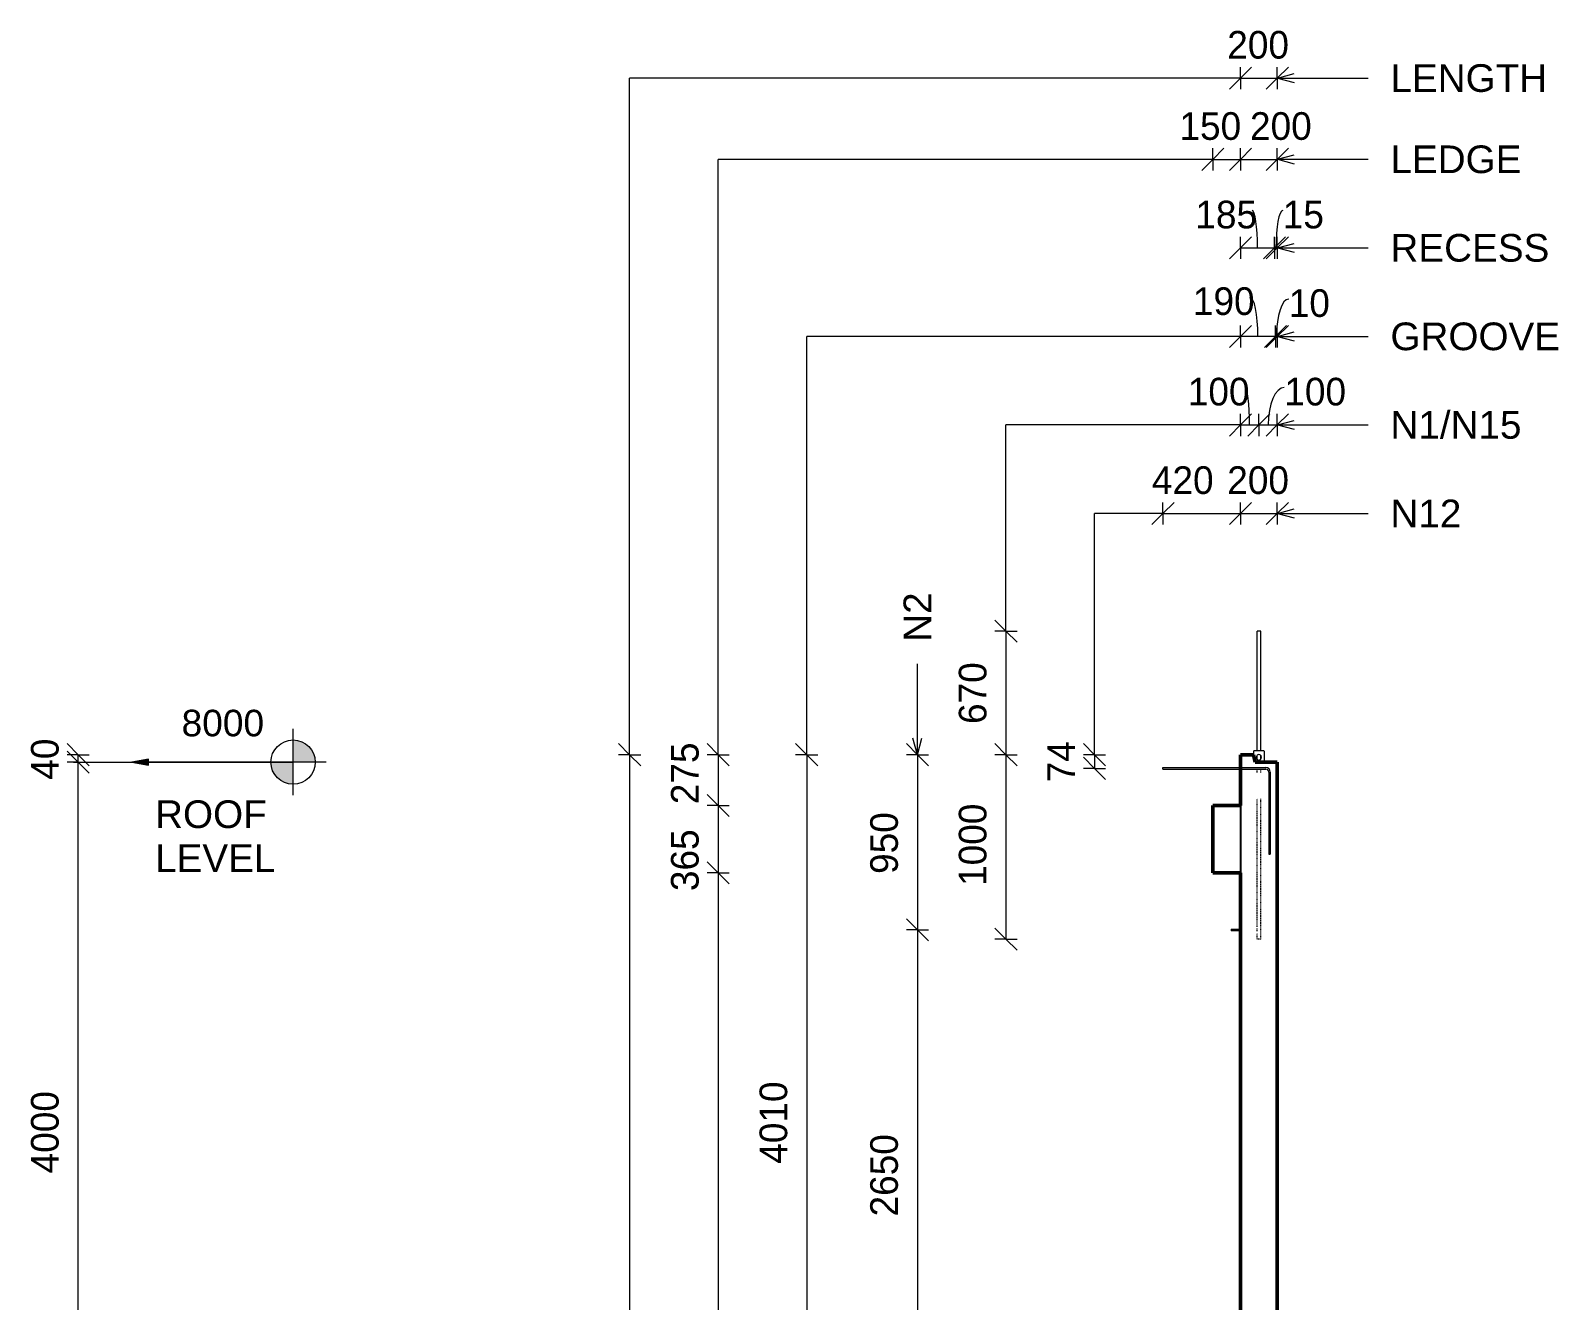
# Model space of a CAD drawing. Header units: millimetres. Extents: x -13510 to 6621, y -2503 to 13671.
# Drawn here: x -2213 to 6069, y 4741 to 11626 of the extents above; entities that cross this region are included whole.
import ezdxf

# ---------------------------------------------------------------- set-up
doc = ezdxf.new("R2010")
doc.units = ezdxf.units.MM
doc.linetypes.add('Dash', pattern=[6.36, 3.18, -3.18])
for name, color, linetype, lineweight in [('A-ANNO-DIMS', 211, 'Continuous', 9), ('A-ANNO-DIMS-60', 211, 'Continuous', 9), ('A-DETL-THIN', 151, 'Continuous', 18), ('A-GENM', 13, 'Continuous', 18), ('A-WALL', 113, 'Continuous', 25), ('G-ANNO-DIMS', 111, 'Continuous', 9), ('G-ANNO-TEXT', 231, 'Continuous', 9), ('S-BEAM', 12, 'Continuous', 18), ('S-RBAR', 171, 'Continuous', 18)]:
    doc.layers.add(name, color=color, linetype=linetype, lineweight=lineweight)
doc.styles.add('Arial_1', font='arial.ttf', dxfattribs={"height": 150})
doc.styles.add('Arial_2', font='arial.ttf', dxfattribs={"height": 144})
doc.styles.add('Nirmala UI Semilight', font='NirmalaS.ttf', dxfattribs={"height": 150})
doc.dimstyles.new('Arrow_Filled_-_2_5_NI_UI', dxfattribs={"dimscale": 304.8, "dimtxt": 157.104592, "dimasz": 0.393701, "dimexe": 0.19685, "dimexo": 0.0625, "dimgap": 0.19685, "dimtad": 1, "dimdec": 4, "dimzin": 0, "dimdsep": 46, "dimtxsty": 'Nirmala UI Semilight', "dimblk1": 'OBLIQUE', "dimblk2": 'OBLIQUE', "dimsah": 1, "dimcen": 0.09, "dimazin": 0, "dimtfac": 1, "dimtdec": 4, "dimtix": 1, "dimtmove": 0, "dimatfit": 3, "dimfxl": 0.19685, "dimfxlon": 1, "dimtvp": 1, "dimtolj": 1, "dimtzin": 0, "dimarcsym": 2})
doc.dimstyles.new('Arrow_Filled_-_2_5_NI_UI_1', dxfattribs={"dimscale": 304.8, "dimtxt": 157.104592, "dimasz": 0.393701, "dimexe": 0.19685, "dimexo": 0.0625, "dimgap": 0.19685, "dimtad": 1, "dimdec": 4, "dimzin": 0, "dimdsep": 46, "dimtxsty": 'Nirmala UI Semilight', "dimblk1": 'OBLIQUE', "dimblk2": 'OBLIQUE', "dimsah": 1, "dimcen": 0.09, "dimazin": 0, "dimtfac": 1, "dimtdec": 4, "dimtix": 1, "dimtmove": 2, "dimatfit": 3, "dimfxl": 0.19685, "dimfxlon": 1, "dimtvp": 1, "dimtolj": 1, "dimtzin": 0, "dimarcsym": 2})
doc.dimstyles.new('Arrow_Filled_-_2_5_NI_UI_2', dxfattribs={"dimscale": 304.8, "dimtxt": 157.104592, "dimasz": 0.393701, "dimexe": 0.19685, "dimexo": 0.0625, "dimgap": 0.19685, "dimtad": 1, "dimdec": 4, "dimzin": 0, "dimdsep": 46, "dimtxsty": 'Nirmala UI Semilight', "dimblk1": 'OBLIQUE', "dimblk2": 'OBLIQUE', "dimsah": 1, "dimcen": 0.09, "dimazin": 0, "dimtfac": 1, "dimtdec": 4, "dimtix": 1, "dimtmove": 1, "dimatfit": 3, "dimfxl": 0.19685, "dimfxlon": 1, "dimtvp": 1, "dimtolj": 1, "dimtzin": 0, "dimarcsym": 2})

# ---------------------------------------------------------------- blocks, each defined once
blk = doc.blocks.new('RR spread anchor face based - RR-SA-2_5-150-1726819-Elevation Right')
at = {"layer": 'A-GENM'}
for p, q in [((17885.4, 6755), (17890.4, 6755)), ((17885.4, 6755), (17885.4, 6745)), ((17890.4, 6745), (17885.4, 6745)), ((17890.4, 6755), (17935.4, 6755)), ((17890.4, 6755), (17890.4, 6745)), ((17935.4, 6745), (17890.4, 6745))]:
    blk.add_line(p, q, dxfattribs=at)
blk = doc.blocks.new('RR spread anchor face based - RR-SA-7_5-260-1726841-Elevation Right')
at = {"layer": 'A-GENM'}
for p, q in [((18008.1, 7721.6), (18005.6, 7716.6)), ((18005.6, 7716.6), (18005.6, 7700)), ((18063.1, 7721.6), (18008.1, 7721.6)), ((18065.6, 7716.6), (18063.1, 7721.6)), ((18065.6, 7660), (18065.6, 7716.6)), ((18022.6, 7684.1), (18022.6, 7688.1)), ((18048.6, 7688.1), (18048.6, 7684.1))]:
    blk.add_line(p, q, dxfattribs=at)
for centre, start, end in [((18035.6, 7688.1), 0, 180), ((18035.6, 7684.1), 180, 0)]:
    blk.add_arc(centre, 13, start, end, dxfattribs=at)
blk = doc.blocks.new('Spot Elevations - M_Spot Elevation - Target Filled-10609-Elevation Front')
at = {"layer": 'G-ANNO-DIMS'}
h = blk.add_hatch(color=256, dxfattribs=at)
edge = h.paths.add_edge_path()
edge.add_line((-790.2, 7660), (-670.2, 7660))
edge.add_arc((-790.2, 7660), 120, 0, 90)
edge.add_line((-790.2, 7780), (-790.2, 7660))
h = blk.add_hatch(color=256, dxfattribs=at)
edge = h.paths.add_edge_path()
edge.add_line((-790.2, 7660), (-910.2, 7660))
edge.add_arc((-790.2, 7660), 120, 180, 270)
edge.add_line((-790.2, 7540), (-790.2, 7660))
for p, q in [((-790.2, 7480), (-790.2, 7840)), ((-610.2, 7660), (-1630.2, 7660))]:
    blk.add_line(p, q, dxfattribs=at)
blk.add_circle((-790.2, 7660), 120, dxfattribs=at)
blk = doc.blocks.new('DIMBLOCK81-Elevation Front')
at = {"layer": 'A-ANNO-DIMS-60'}
for p, q in [((-1955.1, 7660), (-2015.1, 7720)), ((-1955.1, 7660), (-2015.1, 7660)), ((-1955.1, 3660), (-1955.1, 7660)), ((-1955.1, 7660), (-1895.1, 7600)), ((-1955.1, 7660), (-1895.1, 7660)), ((-1955.1, 3660), (-2015.1, 3720)), ((-1955.1, 3660), (-2015.1, 3660)), ((-1955.1, 3660), (-1895.1, 3600)), ((-1955.1, 3660), (-1895.1, 3660))]:
    blk.add_line(p, q, dxfattribs=at)
at = {"layer": 'A-ANNO-DIMS-60', "color": 0, "insert": (-2210.8, 5430.1), "char_height": 150, "width": 551.866, "attachment_point": 1, "rotation": 90, "line_spacing_factor": 1.142579, "style": 'Nirmala UI Semilight'}
blk.add_mtext('4000', dxfattribs=at)
blk = doc.blocks.new('_Oblique')
at = {"color": 0, "linetype": 'ByBlock', "lineweight": -2}
blk.add_line((-0.5, -0.5), (0.5, 0.5), dxfattribs=at)
blk = doc.blocks.new('DIMBLOCK82-Elevation Front')
at = {"layer": 'A-ANNO-DIMS-60'}
for p, q in [((-1955.1, 7700), (-2015.1, 7760)), ((-1955.1, 7660), (-2015.1, 7720)), ((-1955.1, 7700), (-2015.1, 7700)), ((-1955.1, 7660), (-2015.1, 7660)), ((-1955.1, 7660), (-1955.1, 7700)), ((-1955.1, 7700), (-1895.1, 7640)), ((-1955.1, 7700), (-1895.1, 7700)), ((-1955.1, 7660), (-1895.1, 7600)), ((-1955.1, 7660), (-1895.1, 7660))]:
    blk.add_line(p, q, dxfattribs=at)
at = {"layer": 'A-ANNO-DIMS-60', "color": 0, "insert": (-2210.8, 7564.3), "char_height": 150, "width": 277.647, "attachment_point": 1, "rotation": 90, "line_spacing_factor": 1.142579, "style": 'Nirmala UI Semilight'}
blk.add_mtext('40', dxfattribs=at)
blk = doc.blocks.new('DIMBLOCK109-Elevation Right')
at = {"layer": 'A-ANNO-DIMS-60'}
for p, q in [((1034.2, 7700), (974.2, 7760)), ((1034.2, 7700), (974.2, 7700)), ((1034.2, 7700), (1034.2, -1395)), ((1034.2, 7700), (1094.2, 7640)), ((1034.2, 7700), (1094.2, 7700)), ((1034.2, -1395), (974.2, -1335)), ((1034.2, -1395), (974.2, -1395)), ((1034.2, -1395), (1094.2, -1455)), ((1034.2, -1395), (1094.2, -1395))]:
    blk.add_line(p, q, dxfattribs=at)
at = {"layer": 'A-ANNO-DIMS-60', "color": 0, "insert": (778.4, 2924), "char_height": 150, "width": 548.438, "attachment_point": 1, "rotation": 90, "line_spacing_factor": 1.142579, "style": 'Nirmala UI Semilight'}
blk.add_mtext('9095', dxfattribs=at)
blk = doc.blocks.new('DIMBLOCK113-Elevation Right')
at = {"layer": 'A-ANNO-DIMS-60'}
for p, q in [((2594.2, 7700), (2534.2, 7760)), ((2594.2, 7700), (2534.2, 7700)), ((2594.2, 7700), (2594.2, 6750)), ((2594.2, 7700), (2654.2, 7640)), ((2594.2, 7700), (2654.2, 7700)), ((2594.2, 6750), (2534.2, 6810)), ((2594.2, 6750), (2534.2, 6750)), ((2594.2, 6750), (2654.2, 6690)), ((2594.2, 6750), (2654.2, 6750))]:
    blk.add_line(p, q, dxfattribs=at)
at = {"layer": 'A-ANNO-DIMS-60', "color": 0, "insert": (2338.4, 7053.6), "char_height": 150, "width": 411.328, "attachment_point": 1, "rotation": 90, "line_spacing_factor": 1.142579, "style": 'Nirmala UI Semilight'}
blk.add_mtext('950', dxfattribs=at)
blk = doc.blocks.new('DIMBLOCK114-Elevation Right')
at = {"layer": 'A-ANNO-DIMS-60'}
for p, q in [((2594.2, 6750), (2534.2, 6810)), ((2594.2, 6750), (2534.2, 6750)), ((2594.2, 6750), (2594.2, 4100)), ((2594.2, 6750), (2654.2, 6690)), ((2594.2, 6750), (2654.2, 6750)), ((2594.2, 4100), (2534.2, 4160)), ((2594.2, 4100), (2534.2, 4100)), ((2594.2, 4100), (2654.2, 4040)), ((2594.2, 4100), (2654.2, 4100))]:
    blk.add_line(p, q, dxfattribs=at)
at = {"layer": 'A-ANNO-DIMS-60', "color": 0, "insert": (2338.4, 5196.5), "char_height": 150, "width": 548.438, "attachment_point": 1, "rotation": 90, "line_spacing_factor": 1.142579, "style": 'Nirmala UI Semilight'}
blk.add_mtext('2650', dxfattribs=at)
blk = doc.blocks.new('DIMBLOCK118-Elevation Right')
at = {"layer": 'A-ANNO-DIMS-60'}
for p, q in [((4345.1, 11368.4), (4285.1, 11308.4)), ((4345.1, 11368.4), (4405.1, 11428.4)), ((4345.1, 11368.4), (4345.1, 11428.4)), ((4345.1, 11368.4), (4545.1, 11368.4)), ((4345.1, 11368.4), (4345.1, 11308.4)), ((4545.1, 11368.4), (4485.1, 11308.4)), ((4545.1, 11368.4), (4605.1, 11428.4)), ((4545.1, 11368.4), (4545.1, 11428.4)), ((4545.1, 11368.4), (4545.1, 11308.4))]:
    blk.add_line(p, q, dxfattribs=at)
at = {"layer": 'A-ANNO-DIMS-60', "color": 0, "insert": (4273.7, 11624.1), "char_height": 150, "width": 411.328, "attachment_point": 1, "line_spacing_factor": 1.142579, "style": 'Nirmala UI Semilight'}
blk.add_mtext('200', dxfattribs=at)
blk = doc.blocks.new('DIMBLOCK119-Elevation Right')
at = {"layer": 'A-ANNO-DIMS-60'}
for p, q in [((4195.1, 10928), (4255.1, 10988)), ((4195.1, 10928), (4195.1, 10988)), ((4345.1, 10928), (4405.1, 10988)), ((4345.1, 10928), (4345.1, 10988)), ((4195.1, 10928), (4135.1, 10868)), ((4195.1, 10928), (4345.1, 10928)), ((4195.1, 10928), (4195.1, 10868)), ((4345.1, 10928), (4285.1, 10868)), ((4345.1, 10928), (4345.1, 10868))]:
    blk.add_line(p, q, dxfattribs=at)
at = {"layer": 'A-ANNO-DIMS-60', "color": 0, "insert": (4014.4, 11183.7), "char_height": 150, "width": 370.196, "attachment_point": 1, "line_spacing_factor": 1.142579, "style": 'Nirmala UI Semilight'}
blk.add_mtext('150', dxfattribs=at)
blk = doc.blocks.new('DIMBLOCK120-Elevation Right')
at = {"layer": 'A-ANNO-DIMS-60'}
for p, q in [((4345.1, 10928), (4405.1, 10988)), ((4345.1, 10928), (4345.1, 10988)), ((4545.1, 10928), (4605.1, 10988)), ((4545.1, 10928), (4545.1, 10988)), ((4345.1, 10928), (4285.1, 10868)), ((4345.1, 10928), (4545.1, 10928)), ((4345.1, 10928), (4345.1, 10868)), ((4545.1, 10928), (4485.1, 10868)), ((4545.1, 10928), (4545.1, 10868))]:
    blk.add_line(p, q, dxfattribs=at)
at = {"layer": 'A-ANNO-DIMS-60', "color": 0, "insert": (4397, 11183.7), "char_height": 150, "width": 411.328, "attachment_point": 1, "line_spacing_factor": 1.142579, "style": 'Nirmala UI Semilight'}
blk.add_mtext('200', dxfattribs=at)
blk = doc.blocks.new('DIMBLOCK121-Elevation Right')
at = {"layer": 'A-ANNO-DIMS-60'}
for p, q in [((4345.1, 9488), (4405.1, 9548)), ((4345.1, 9488), (4345.1, 9548)), ((4445.1, 9488), (4505.1, 9548)), ((4445.1, 9488), (4445.1, 9548)), ((4345.1, 9488), (4285.1, 9428)), ((4345.1, 9488), (4445.1, 9488)), ((4345.1, 9488), (4345.1, 9428)), ((4445.1, 9488), (4385.1, 9428)), ((4445.1, 9488), (4445.1, 9428))]:
    blk.add_line(p, q, dxfattribs=at)
blk.add_ellipse((4368.2, 9488), major_axis=(0, 202.8), ratio=0.132325, start_param=4.712389, end_param=6.283185, dxfattribs=at)
at = {"layer": 'A-ANNO-DIMS-60', "color": 0, "insert": (4059.8, 9743.7), "char_height": 150, "width": 370.196, "attachment_point": 1, "line_spacing_factor": 1.142579, "style": 'Nirmala UI Semilight'}
blk.add_mtext('100', dxfattribs=at)
blk = doc.blocks.new('DIMBLOCK122-Elevation Right')
at = {"layer": 'A-ANNO-DIMS-60'}
for p, q in [((4445.1, 9488), (4505.1, 9548)), ((4445.1, 9488), (4445.1, 9548)), ((4545.1, 9488), (4605.1, 9548)), ((4545.1, 9488), (4545.1, 9548)), ((4445.1, 9488), (4385.1, 9428)), ((4445.1, 9488), (4545.1, 9488)), ((4445.1, 9488), (4445.1, 9428)), ((4545.1, 9488), (4485.1, 9428)), ((4545.1, 9488), (4545.1, 9428))]:
    blk.add_line(p, q, dxfattribs=at)
blk.add_ellipse((4583.1, 9488), major_axis=(0, 202.8), ratio=0.433858, start_param=0, end_param=1.570796, dxfattribs=at)
at = {"layer": 'A-ANNO-DIMS-60', "color": 0, "insert": (4583.1, 9743.7), "char_height": 150, "width": 370.196, "attachment_point": 1, "line_spacing_factor": 1.142579, "style": 'Nirmala UI Semilight'}
blk.add_mtext('100', dxfattribs=at)
blk = doc.blocks.new('DIMBLOCK123-Elevation Right')
at = {"layer": 'A-ANNO-DIMS-60'}
for p, q in [((1994.2, 7700), (1934.2, 7760)), ((1994.2, 7700), (1934.2, 7700)), ((1994.2, 7700), (1994.2, 3690)), ((1994.2, 7700), (2054.2, 7640)), ((1994.2, 7700), (2054.2, 7700)), ((1994.2, 3690), (1934.2, 3750)), ((1994.2, 3690), (1934.2, 3690)), ((1994.2, 3690), (2054.2, 3630)), ((1994.2, 3690), (2054.2, 3690))]:
    blk.add_line(p, q, dxfattribs=at)
at = {"layer": 'A-ANNO-DIMS-60', "color": 0, "insert": (1738.4, 5482.2), "char_height": 150, "width": 510.733, "attachment_point": 1, "rotation": 90, "line_spacing_factor": 1.142579, "style": 'Nirmala UI Semilight'}
blk.add_mtext('4010', dxfattribs=at)
blk = doc.blocks.new('DIMBLOCK128-Elevation Right')
at = {"layer": 'A-ANNO-DIMS-60'}
for p, q in [((3554.2, 7700), (3494.2, 7760)), ((3554.2, 7700), (3494.2, 7700)), ((3554.2, 7626), (3494.2, 7686)), ((3554.2, 7626), (3494.2, 7626)), ((3554.2, 7700), (3554.2, 7626)), ((3554.2, 7700), (3614.2, 7640)), ((3554.2, 7700), (3614.2, 7700)), ((3554.2, 7626), (3614.2, 7566)), ((3554.2, 7626), (3614.2, 7626))]:
    blk.add_line(p, q, dxfattribs=at)
at = {"layer": 'A-ANNO-DIMS-60', "color": 0, "insert": (3298.4, 7550.2), "char_height": 150, "width": 270.791, "attachment_point": 1, "rotation": 90, "line_spacing_factor": 1.142579, "style": 'Nirmala UI Semilight'}
blk.add_mtext('74', dxfattribs=at)
blk = doc.blocks.new('DIMBLOCK129-Elevation Right')
at = {"layer": 'A-ANNO-DIMS-60'}
for p, q in [((4535.1, 9968), (4595.1, 10028)), ((4535.1, 9968), (4535.1, 10028)), ((4545.1, 9968), (4605.1, 10028)), ((4545.1, 9968), (4545.1, 10028)), ((4535.1, 9968), (4475.1, 9908)), ((4545.1, 9968), (4485.1, 9908)), ((4545.1, 9968), (4535.1, 9968)), ((4535.1, 9968), (4535.1, 9908)), ((4545.1, 9968), (4545.1, 9908))]:
    blk.add_line(p, q, dxfattribs=at)
blk.add_ellipse((4607, 9968), major_axis=(0, 202.8), ratio=0.330016, start_param=0, end_param=1.570796, dxfattribs=at)
at = {"layer": 'A-ANNO-DIMS-60', "color": 0, "insert": (4607, 10223.7), "char_height": 150, "width": 233.086, "attachment_point": 1, "line_spacing_factor": 1.142579, "style": 'Nirmala UI Semilight'}
blk.add_mtext('10', dxfattribs=at)
blk = doc.blocks.new('DIMBLOCK130-Elevation Right')
at = {"layer": 'A-ANNO-DIMS-60'}
for p, q in [((4345.1, 9968), (4405.1, 10028)), ((4345.1, 9968), (4345.1, 10028)), ((4535.1, 9968), (4595.1, 10028)), ((4535.1, 9968), (4535.1, 10028)), ((4345.1, 9968), (4285.1, 9908)), ((4535.1, 9968), (4345.1, 9968)), ((4345.1, 9968), (4345.1, 9908)), ((4535.1, 9968), (4475.1, 9908)), ((4535.1, 9968), (4535.1, 9908))]:
    blk.add_line(p, q, dxfattribs=at)
blk.add_ellipse((4396, 9968), major_axis=(0, 213.2), ratio=0.206713, start_param=4.712389, end_param=6.283185, dxfattribs=at)
at = {"layer": 'A-ANNO-DIMS-60', "color": 0, "insert": (4087.5, 10234.2), "char_height": 150, "width": 370.196, "attachment_point": 1, "line_spacing_factor": 1.142579, "style": 'Nirmala UI Semilight'}
blk.add_mtext('190', dxfattribs=at)
blk = doc.blocks.new('DIMBLOCK131-Elevation Right')
at = {"layer": 'A-ANNO-DIMS-60'}
for p, q in [((3925.1, 9008), (3985.1, 9068)), ((3925.1, 9008), (3925.1, 9068)), ((4345.1, 9008), (4405.1, 9068)), ((4345.1, 9008), (4345.1, 9068)), ((3925.1, 9008), (3865.1, 8948)), ((3925.1, 9008), (4345.1, 9008)), ((3925.1, 9008), (3925.1, 8948)), ((4345.1, 9008), (4285.1, 8948)), ((4345.1, 9008), (4345.1, 8948))]:
    blk.add_line(p, q, dxfattribs=at)
at = {"layer": 'A-ANNO-DIMS-60', "color": 0, "insert": (3865.1, 9263.7), "char_height": 150, "width": 414.756, "attachment_point": 1, "line_spacing_factor": 1.142579, "style": 'Nirmala UI Semilight'}
blk.add_mtext('420', dxfattribs=at)
blk = doc.blocks.new('DIMBLOCK132-Elevation Right')
at = {"layer": 'A-ANNO-DIMS-60'}
for p, q in [((4345.1, 9008), (4405.1, 9068)), ((4345.1, 9008), (4345.1, 9068)), ((4545.1, 9008), (4605.1, 9068)), ((4545.1, 9008), (4545.1, 9068)), ((4345.1, 9008), (4285.1, 8948)), ((4345.1, 9008), (4545.1, 9008)), ((4345.1, 9008), (4345.1, 8948)), ((4545.1, 9008), (4485.1, 8948)), ((4545.1, 9008), (4545.1, 8948))]:
    blk.add_line(p, q, dxfattribs=at)
at = {"layer": 'A-ANNO-DIMS-60', "color": 0, "insert": (4273.7, 9263.7), "char_height": 150, "width": 411.328, "attachment_point": 1, "line_spacing_factor": 1.142579, "style": 'Nirmala UI Semilight'}
blk.add_mtext('200', dxfattribs=at)
blk = doc.blocks.new('DIMBLOCK135-Elevation Right')
at = {"layer": 'A-ANNO-DIMS-60'}
for p, q in [((3074.2, 8370), (3014.2, 8430)), ((3074.2, 8370), (3014.2, 8370)), ((3074.2, 8370), (3074.2, 7700)), ((3074.2, 8370), (3134.2, 8310)), ((3074.2, 8370), (3134.2, 8370)), ((3074.2, 7700), (3014.2, 7760)), ((3074.2, 7700), (3014.2, 7700)), ((3074.2, 7700), (3134.2, 7640)), ((3074.2, 7700), (3134.2, 7700))]:
    blk.add_line(p, q, dxfattribs=at)
at = {"layer": 'A-ANNO-DIMS-60', "color": 0, "insert": (2818.4, 7866.5), "char_height": 150, "width": 404.473, "attachment_point": 1, "rotation": 90, "line_spacing_factor": 1.142579, "style": 'Nirmala UI Semilight'}
blk.add_mtext('670', dxfattribs=at)
blk = doc.blocks.new('DIMBLOCK136-Elevation Right')
at = {"layer": 'A-ANNO-DIMS-60'}
for p, q in [((3074.2, 7700), (3014.2, 7760)), ((3074.2, 7700), (3014.2, 7700)), ((3074.2, 7700), (3074.2, 6700)), ((3074.2, 7700), (3134.2, 7640)), ((3074.2, 7700), (3134.2, 7700)), ((3074.2, 6700), (3014.2, 6760)), ((3074.2, 6700), (3014.2, 6700)), ((3074.2, 6700), (3134.2, 6640)), ((3074.2, 6700), (3134.2, 6700))]:
    blk.add_line(p, q, dxfattribs=at)
at = {"layer": 'A-ANNO-DIMS-60', "color": 0, "insert": (2818.4, 6988.6), "char_height": 150, "width": 507.305, "attachment_point": 1, "rotation": 90, "line_spacing_factor": 1.142579, "style": 'Nirmala UI Semilight'}
blk.add_mtext('1000', dxfattribs=at)
blk = doc.blocks.new('DIMBLOCK137-Elevation Right')
at = {"layer": 'A-ANNO-DIMS-60'}
for p, q in [((1514.2, 7700), (1454.2, 7760)), ((1514.2, 7700), (1454.2, 7700)), ((1514.2, 7700), (1514.2, 7425)), ((1514.2, 7700), (1574.2, 7640)), ((1514.2, 7700), (1574.2, 7700)), ((1514.2, 7425), (1454.2, 7485)), ((1514.2, 7425), (1454.2, 7425)), ((1514.2, 7425), (1574.2, 7365)), ((1514.2, 7425), (1574.2, 7425))]:
    blk.add_line(p, q, dxfattribs=at)
at = {"layer": 'A-ANNO-DIMS-60', "color": 0, "insert": (1258.4, 7431.6), "char_height": 150, "width": 404.473, "attachment_point": 1, "rotation": 90, "line_spacing_factor": 1.142579, "style": 'Nirmala UI Semilight'}
blk.add_mtext('275', dxfattribs=at)
blk = doc.blocks.new('DIMBLOCK138-Elevation Right')
at = {"layer": 'A-ANNO-DIMS-60'}
for p, q in [((1514.2, 7425), (1454.2, 7485)), ((1514.2, 7425), (1454.2, 7425)), ((1514.2, 7425), (1514.2, 7060)), ((1514.2, 7425), (1574.2, 7365)), ((1514.2, 7425), (1574.2, 7425)), ((1514.2, 7060), (1454.2, 7120)), ((1514.2, 7060), (1454.2, 7060)), ((1514.2, 7060), (1574.2, 7000)), ((1514.2, 7060), (1574.2, 7060))]:
    blk.add_line(p, q, dxfattribs=at)
at = {"layer": 'A-ANNO-DIMS-60', "color": 0, "insert": (1258.4, 6960.7), "char_height": 150, "width": 411.328, "attachment_point": 1, "rotation": 90, "line_spacing_factor": 1.142579, "style": 'Nirmala UI Semilight'}
blk.add_mtext('365', dxfattribs=at)
blk = doc.blocks.new('DIMBLOCK139-Elevation Right')
at = {"layer": 'A-ANNO-DIMS-60'}
for p, q in [((1514.2, 7060), (1454.2, 7120)), ((1514.2, 7060), (1454.2, 7060)), ((1514.2, 7060), (1514.2, -1395)), ((1514.2, 7060), (1574.2, 7000)), ((1514.2, 7060), (1574.2, 7060)), ((1514.2, -1395), (1454.2, -1335)), ((1514.2, -1395), (1454.2, -1395)), ((1514.2, -1395), (1574.2, -1455)), ((1514.2, -1395), (1574.2, -1395))]:
    blk.add_line(p, q, dxfattribs=at)
at = {"layer": 'A-ANNO-DIMS-60', "color": 0, "insert": (1258.4, 2602.6), "char_height": 150, "width": 551.866, "attachment_point": 1, "rotation": 90, "line_spacing_factor": 1.142579, "style": 'Nirmala UI Semilight'}
blk.add_mtext('8455', dxfattribs=at)
blk = doc.blocks.new('DIMBLOCK140-Elevation Right')
at = {"layer": 'A-ANNO-DIMS-60'}
for p, q in [((4345.1, 10448), (4285.1, 10388)), ((4345.1, 10448), (4405.1, 10508)), ((4345.1, 10448), (4345.1, 10508)), ((4345.1, 10448), (4530.1, 10448)), ((4345.1, 10448), (4345.1, 10388)), ((4530.1, 10448), (4470.1, 10388)), ((4530.1, 10448), (4590.1, 10508)), ((4530.1, 10448), (4530.1, 10508)), ((4530.1, 10448), (4530.1, 10388))]:
    blk.add_line(p, q, dxfattribs=at)
blk.add_ellipse((4409.2, 10448), major_axis=(0, 202.8), ratio=0.139877, start_param=4.712389, end_param=6.283185, dxfattribs=at)
at = {"layer": 'A-ANNO-DIMS-60', "color": 0, "insert": (4100.7, 10703.7), "char_height": 150, "width": 370.196, "attachment_point": 1, "line_spacing_factor": 1.142579, "style": 'Nirmala UI Semilight'}
blk.add_mtext('185', dxfattribs=at)
blk = doc.blocks.new('DIMBLOCK141-Elevation Right')
at = {"layer": 'A-ANNO-DIMS-60'}
for p, q in [((4530.1, 10448), (4470.1, 10388)), ((4545.1, 10448), (4485.1, 10388)), ((4530.1, 10448), (4590.1, 10508)), ((4530.1, 10448), (4530.1, 10508)), ((4530.1, 10448), (4545.1, 10448)), ((4530.1, 10448), (4530.1, 10388)), ((4545.1, 10448), (4605.1, 10508)), ((4545.1, 10448), (4545.1, 10508)), ((4545.1, 10448), (4545.1, 10388))]:
    blk.add_line(p, q, dxfattribs=at)
blk.add_ellipse((4574.4, 10448), major_axis=(0, 202.8), ratio=0.181668, start_param=0, end_param=1.570796, dxfattribs=at)
at = {"layer": 'A-ANNO-DIMS-60', "color": 0, "insert": (4574.4, 10703.7), "char_height": 150, "width": 233.086, "attachment_point": 1, "line_spacing_factor": 1.142579, "style": 'Nirmala UI Semilight'}
blk.add_mtext('15', dxfattribs=at)

msp = doc.modelspace()

# ---------------------------------------------------------------- hatches: boundary and pattern name
at = {"layer": 'G-ANNO-DIMS'}
msp.add_hatch(color=256, dxfattribs=at).paths.add_polyline_path([(-1664.42484, 7660), (-1574.42484, 7644.13057), (-1574.42484, 7675.86943)])

# ---------------------------------------------------------------- linework, layer by layer
at = {"layer": 'A-DETL-THIN'}
for p, q in [((1034.15121, 7700), (1034.15121, 11368.39869)), ((4345.08667, 11368.39869), (1034.15121, 11368.39869)), ((1514.15121, 7700), (1514.15121, 10928.02213)), ((4195.08667, 10928.02213), (1514.15121, 10928.02213)), ((1994.15121, 7700), (1994.15121, 9968.02213)), ((4345.08667, 9968.02213), (1994.15121, 9968.02213)), ((3074.15121, 8370), (3074.15121, 9488.02213)), ((4345.08667, 9488.02213), (3074.15121, 9488.02213)), ((3554.15121, 7700), (3554.15121, 9008.02213)), ((3925.08667, 9008.02213), (3554.15121, 9008.02213)), ((-1981.19617, 7660), (-1101.19617, 7660))]:
    msp.add_line(p, q, dxfattribs=at)
at = {"layer": 'A-WALL', "lineweight": 50}
for p, q in [((4415.20634, 7700), (4345.08667, 7700)), ((4345.08667, 7700), (4345.08667, 7425)), ((4425.20634, 7660), (4415.20634, 7700)), ((4545.08667, 7660), (4425.20634, 7660)), ((4545.08667, 3690), (4545.08667, 7660)), ((4345.08667, 7060), (4345.08667, -1395))]:
    msp.add_line(p, q, dxfattribs=at)
at = {"layer": 'A-WALL'}
msp.add_line((4345.08667, 7425), (4345.08667, 7060), dxfattribs=at)
at = {"layer": 'G-ANNO-DIMS'}
for p, q in [((-1574.42484, 7675.86943), (-1664.42484, 7660)), ((-1664.42484, 7660), (-1574.42484, 7644.13057)), ((-1664.42484, 7660), (-1336.60399, 7660)), ((-1574.42484, 7644.13057), (-1574.42484, 7675.86943)), ((-1336.60399, 7660), (-790.23591, 7660))]:
    msp.add_line(p, q, dxfattribs=at)
at = {"layer": 'G-ANNO-TEXT', "color": 7}
for p, q in [((4546.01097, 11368.71126), (4636.01097, 11392.82669)), ((4546.01097, 11368.71126), (4636.01097, 11344.59584)), ((4546.01097, 11368.71126), (5038.2142, 11368.71126)), ((4546.01097, 10928.33471), (4636.01097, 10952.45014)), ((4546.01097, 10928.33471), (4636.01097, 10904.21928)), ((4546.01097, 10928.33471), (5038.2142, 10928.33471)), ((4546.01097, 10448.33471), (4636.01097, 10472.45014)), ((4546.01097, 10448.33471), (4636.01097, 10424.21928)), ((4546.01097, 10448.33471), (5038.2142, 10448.33471)), ((4546.01097, 9968.33471), (4636.01097, 9992.45014)), ((4546.01097, 9968.33471), (4636.01097, 9944.21928)), ((4546.01097, 9968.33471), (5038.2142, 9968.33471)), ((4546.01097, 9488.33471), (4636.01097, 9512.45014)), ((4546.01097, 9488.33471), (4636.01097, 9464.21928)), ((4546.01097, 9488.33471), (5038.2142, 9488.33471)), ((4546.01097, 9008.33471), (4636.01097, 9032.45014)), ((4546.01097, 9008.33471), (4636.01097, 8984.21928)), ((4546.01097, 9008.33471), (5038.2142, 9008.33471)), ((2594.01731, 7700.05826), (2594.01731, 8192.26149)), ((2594.01731, 7700.05826), (2569.90189, 7790.05826)), ((2594.01731, 7700.05826), (2618.13274, 7790.05826))]:
    msp.add_line(p, q, dxfattribs=at)
at = {"layer": 'S-BEAM', "lineweight": 50}
for p, q in [((4195.08667, 7425), (4195.08667, 7060)), ((4345.08667, 7425), (4195.08667, 7425)), ((4195.08667, 7060), (4345.08667, 7060))]:
    msp.add_line(p, q, dxfattribs=at)
at = {"layer": 'S-BEAM'}
msp.add_line((4345.08667, 7060), (4345.08667, 7425), dxfattribs=at)
at = {"layer": 'S-RBAR'}
for p, q in [((4455.08667, 8370), (4435.08667, 8370)), ((4435.08667, 7721.55679), (4435.08667, 8370)), ((4455.08667, 7721.55679), (4455.08667, 8370)), ((3925.08667, 7630), (4483.08667, 7630)), ((3925.08667, 7622), (3925.08667, 7630)), ((3925.08667, 7622), (4483.08667, 7622)), ((4435.08667, 7676.17005), (4435.08667, 7695.94353)), ((4455.08667, 7675.82673), (4455.08667, 7696.28684)), ((4499.08667, 7606), (4499.08667, 7160)), ((4507.08667, 7606), (4507.08667, 7160)), ((4499.08667, 7160), (4507.08667, 7160))]:
    msp.add_line(p, q, dxfattribs=at)
at = {"layer": 'S-RBAR', "linetype": 'Dash'}
for p, q in [((4435.08667, 7603.38856), (4435.08667, 7622)), ((4455.08667, 7603.04524), (4455.08667, 7622)), ((4435.08667, 6767), (4435.08667, 7461.55679)), ((4455.08667, 6700), (4455.08667, 7461.55679)), ((4435.08667, 6743), (4435.08667, 6757)), ((4435.08667, 6700), (4435.08667, 6733)), ((4455.08667, 6700), (4435.08667, 6700))]:
    msp.add_line(p, q, dxfattribs=at)
at = {"layer": 'S-RBAR'}
for radius in [24, 16]:
    msp.add_arc((4483.08667, 7606), radius, 0, 90, dxfattribs=at)

# ---------------------------------------------------------------- block references
at = {"layer": 'A-GENM'}
for name in ['RR spread anchor face based - RR-SA-7_5-260-1726841-Elevation Right', 'RR spread anchor face based - RR-SA-2_5-150-1726819-Elevation Right']:
    msp.add_blockref(name, (-13590.34383, 0), dxfattribs=at)
at = {"layer": 'G-ANNO-DIMS'}
msp.add_blockref('Spot Elevations - M_Spot Elevation - Target Filled-10609-Elevation Front', (0, 0), dxfattribs=at)

# ---------------------------------------------------------------- texts
at = {"layer": 'G-ANNO-TEXT', "color": 7, "char_height": 150, "attachment_point": 1, "style": 'Arial_1'}
for s, insert, width in [('LENGTH', (5158.2142, 11443.71126), 1029.36675), ('LEDGE', (5158.2142, 11003.33471), 856.20225), ('RECESS', (5158.2142, 10523.33471), 1038.987), ('GROOVE', (5158.2142, 10043.33471), 1111.138875), ('N1/N15', (5158.2142, 9563.33471), 856.20225), ('N12', (5158.2142, 9083.33471), 461.772), ('ROOF', (-1538.0989, 7452.55817), 731.139), ('LEVEL', (-1538.0989, 7214.43317), 784.050375)]:
    msp.add_mtext(s, dxfattribs=dict(at, insert=insert, width=width))
at = {"layer": 'G-ANNO-TEXT', "color": 7, "insert": (2519.01731, 8312.26149), "char_height": 150, "width": 322.278375, "attachment_point": 1, "rotation": 90, "style": 'Arial_1'}
msp.add_mtext('N2', dxfattribs=at)

# ---------------------------------------------------------------- dimensions: what is measured, and where the dimension line sits
at = {"layer": 'A-ANNO-DIMS'}
for base, p1, p2, picture, middle in [((4545.08667, 11368.39869), (4345.08667, 11308.39869), (4545.08667, 11308.39869), 'DIMBLOCK118-Elevation Right', (4445.08667, 11505.90915)), ((4545.08667, 9008.02213), (4345.08667, 8948.02213), (4545.08667, 8948.02213), 'DIMBLOCK132-Elevation Right', (4445.08667, 9145.53259))]:
    dim = msp.add_linear_dim(base=base, p1=p1, p2=p2, dimstyle='Arrow_Filled_-_2_5_NI_UI', override={"dimpost": '<>', "dimfxl": 200}, dxfattribs=at)
    dim.commit()
    dim.dimension.update_dxf_attribs({"geometry": picture, "text_midpoint": middle})
for base, p1, p2, dimstyle, override, picture, middle in [((4345.08667, 10928.02213), (4195.08667, 10868.02213), (4345.08667, 10868.02213), 'Arrow_Filled_-_2_5_NI_UI_1', {"dimpost": '<>', "dimfxl": 150}, 'DIMBLOCK119-Elevation Right', (4199.49348, 11083.72529)), ((4545.08667, 10928.02213), (4345.08667, 10868.02213), (4545.08667, 10868.02213), 'Arrow_Filled_-_2_5_NI_UI_1', {"dimpost": '<>', "dimfxl": 200}, 'DIMBLOCK120-Elevation Right', (4602.64797, 11083.72529)), ((4530.08667, 10448.02213), (4345.08667, 10388.02213), (4530.08667, 10388.02213), 'Arrow_Filled_-_2_5_NI_UI_2', {"dimpost": '<>', "dimfxl": 185}, 'DIMBLOCK140-Elevation Right', (4285.81788, 10603.72529)), ((4545.08667, 10448.02213), (4530.08667, 10388.02213), (4545.08667, 10388.02213), 'Arrow_Filled_-_2_5_NI_UI_2', {"dimpost": '<>', "dimfxl": 15}, 'DIMBLOCK141-Elevation Right', (4690.97611, 10603.72529)), ((4345.08667, 9968.02213), (4535.08667, 9908.02213), (4345.08667, 9908.02213), 'Arrow_Filled_-_2_5_NI_UI_2', {"dimpost": '<>', "dimfxl": 190}, 'DIMBLOCK130-Elevation Right', (4272.6071, 10134.1501)), ((4535.08667, 9968.02213), (4545.08667, 9908.02213), (4535.08667, 9908.02213), 'Arrow_Filled_-_2_5_NI_UI_2', {"dimpost": '<>', "dimfxl": 10}, 'DIMBLOCK129-Elevation Right', (4723.5644, 10123.72529)), ((4445.08667, 9488.02213), (4345.08667, 9428.02213), (4445.08667, 9428.02213), 'Arrow_Filled_-_2_5_NI_UI_2', {"dimpost": '<>', "dimfxl": 100}, 'DIMBLOCK121-Elevation Right', (4244.84969, 9643.72529)), ((4545.08667, 9488.02213), (4445.08667, 9428.02213), (4545.08667, 9428.02213), 'Arrow_Filled_-_2_5_NI_UI_2', {"dimpost": '<>', "dimfxl": 100}, 'DIMBLOCK122-Elevation Right', (4768.18063, 9643.72529)), ((4345.08667, 9008.02213), (3925.08667, 8948.02213), (4345.08667, 8948.02213), 'Arrow_Filled_-_2_5_NI_UI_1', {"dimpost": '<>', "dimfxl": 420}, 'DIMBLOCK131-Elevation Right', (4072.51057, 9163.72529))]:
    dim = msp.add_linear_dim(base=base, p1=p1, p2=p2, dimstyle=dimstyle, override=override, dxfattribs=at)
    dim.commit()
    dim.dimension.update_dxf_attribs({"geometry": picture, "text_midpoint": middle, "dimtype": 160})
for base, p1, p2, override, picture, middle in [((3074.15121, 7700), (3134.15121, 8370), (3134.15121, 7700), {"dimpost": '<>', "dimfxl": 670}, 'DIMBLOCK135-Elevation Right', (2936.58845, 8035)), ((-1955.14199, 7700), (-2015.14199, 7660), (-2015.14199, 7700), {"dimpost": '<>', "dimfxl": 40}, 'DIMBLOCK82-Elevation Front', (-2092.65245, 7680)), ((3554.15121, 7626), (3614.15121, 7700), (3614.15121, 7626), {"dimpost": '<>', "dimfxl": 74}, 'DIMBLOCK128-Elevation Right', (3419.15121, 7663)), ((-1955.14199, 7660), (-2015.14199, 3660), (-2015.14199, 7660), {"dimpost": '<>', "dimfxl": 4000}, 'DIMBLOCK81-Elevation Front', (-2092.65245, 5660)), ((1034.15121, -1395), (1094.15121, 7700), (1094.15121, -1395), {"dimpost": '<>', "dimfxl": 9095}, 'DIMBLOCK109-Elevation Right', (896.58845, 3152.5)), ((1994.15121, 3690), (2054.15121, 7700), (2054.15121, 3690), {"dimpost": '<>', "dimfxl": 4010}, 'DIMBLOCK123-Elevation Right', (1856.22234, 5695)), ((2594.15121, 6750), (2654.15121, 7700), (2654.15121, 6750), {"dimpost": '<>', "dimfxl": 950}, 'DIMBLOCK113-Elevation Right', (2456.58845, 7225)), ((3074.15121, 6700), (3134.15121, 7700), (3134.15121, 6700), {"dimpost": '<>', "dimfxl": 1000}, 'DIMBLOCK136-Elevation Right', (2936.22234, 7200)), ((1514.15121, -1395), (1574.15121, 7060), (1574.15121, -1395), {"dimpost": '<>', "dimfxl": 8455}, 'DIMBLOCK139-Elevation Right', (1376.64075, 2832.5)), ((2594.15121, 4100), (2654.15121, 6750), (2654.15121, 4100), {"dimpost": '<>', "dimfxl": 2650}, 'DIMBLOCK114-Elevation Right', (2456.58845, 5425))]:
    dim = msp.add_linear_dim(base=base, p1=p1, p2=p2, angle=90, dimstyle='Arrow_Filled_-_2_5_NI_UI', override=override, dxfattribs=at)
    dim.commit()
    dim.dimension.update_dxf_attribs({"geometry": picture, "text_midpoint": middle})
for base, p1, p2, override, picture, middle in [((1514.15121, 7425), (1574.15121, 7700), (1574.15121, 7425), {"dimpost": '<>', "dimfxl": 275}, 'DIMBLOCK137-Elevation Right', (1358.44806, 7633.86165)), ((1514.15121, 7060), (1574.15121, 7425), (1574.15121, 7060), {"dimpost": '<>', "dimfxl": 365}, 'DIMBLOCK138-Elevation Right', (1358.44806, 7166.36032))]:
    dim = msp.add_linear_dim(base=base, p1=p1, p2=p2, angle=90, dimstyle='Arrow_Filled_-_2_5_NI_UI_1', override=override, dxfattribs=at)
    dim.commit()
    dim.dimension.update_dxf_attribs({"geometry": picture, "text_midpoint": middle, "dimtype": 160, "text_rotation": 90})

# ---------------------------------------------------------------- next in the draw order: texts
at = {"layer": 'G-ANNO-DIMS', "insert": (-1394.54697, 7943.72587), "char_height": 144, "width": 535.9465296, "attachment_point": 1, "line_spacing_factor": 0.941778, "style": 'Arial_2', "bg_fill": 3, "box_fill_scale": 0, "bg_fill_color": 256, "bg_fill_true_color": 3254780160, "bg_fill_transparency": 256}
msp.add_mtext('8000', dxfattribs=at)

doc.saveas('drawing.dxf')
